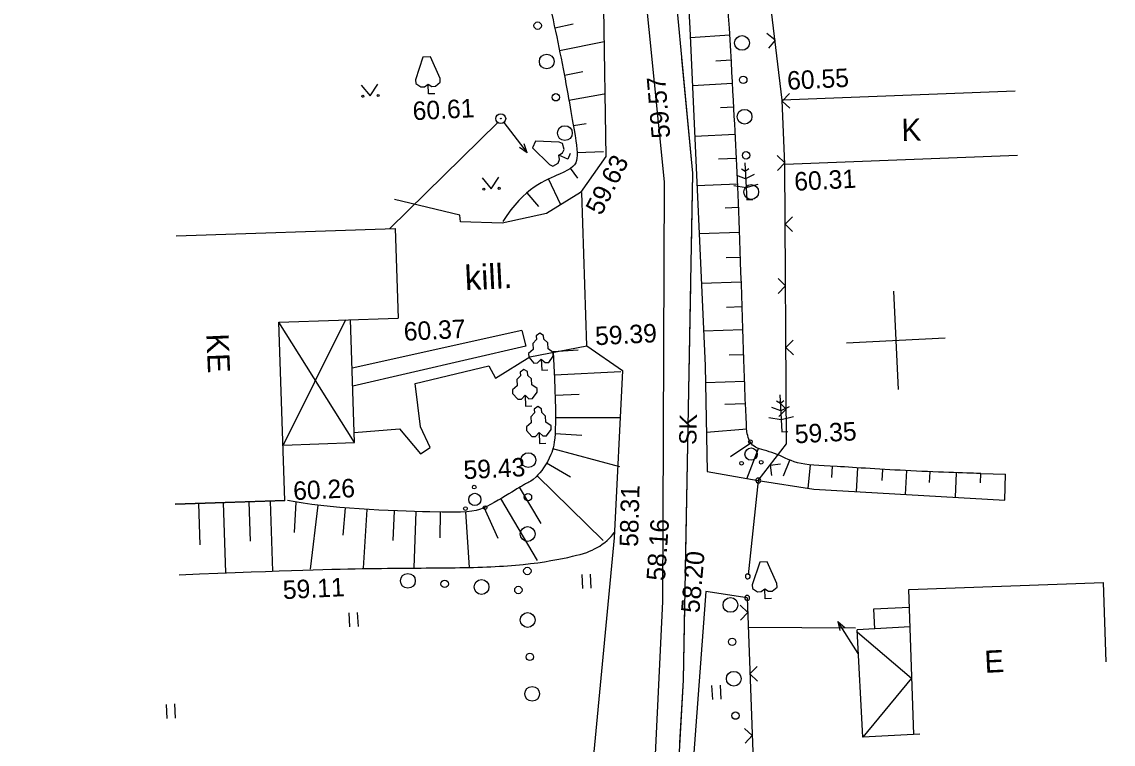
# Model space of a CAD drawing. Extents: x 15024 to 646000, y 15553 to 6459000.
# Drawn here: x 641253.84 to 641298.13, y 6454889.88 to 6454919.2 of the extents above; entities that cross this region are included whole.
import ezdxf

# ---------------------------------------------------------------- set-up
doc = ezdxf.new("R2010")
doc.units = 0
for name, color, linetype in [('28', 7, 'Continuous'), ('AIAD', 7, 'Continuous'), ('ASFBET', 7, 'Continuous'), ('BASSEIN', 7, 'Continuous'), ('Default', 7, 'Continuous'), ('HALJASTUS', 7, 'Continuous'), ('HOONED', 7, 'Continuous'), ('JARSAK', 7, 'Continuous'), ('KANAL', 7, 'Continuous'), ('KOLVPIIR', 7, 'Continuous'), ('KORGUSED', 7, 'Continuous'), ('MAPGRID', 7, 'Continuous'), ('MPKAABEL', 7, 'Continuous'), ('PINNAD', 7, 'Continuous'), ('POSTID', 7, 'Continuous'), ('PUUD', 7, 'Continuous'), ('VALLID', 7, 'Continuous'), ('VESI', 7, 'Continuous'), ('ZZYYTRASSID', 7, 'Continuous')]:
    doc.layers.add(name, color=color, linetype=linetype)

# ---------------------------------------------------------------- blocks, each defined once
blk = doc.blocks.new('POINT_DISPLAY')
at = {"layer": 'Default'}
blk.add_line((0, 0), (0, 0), dxfattribs=at)
blk = doc.blocks.new('CROSS01')
at = {"layer": 'Default'}
for p, q in [((0, 400), (0, -400)), ((-400, 0), (400, 0))]:
    blk.add_line(p, q, dxfattribs=at)
blk = doc.blocks.new('PL')
at = {"layer": 'PUUD'}
blk.add_lwpolyline([(0, 90), (30, 60), (60, 60), (100, 110), (100, 140), (60, 170), (60, 220), (30, 250), (30, 280), (0, 300), (-30, 280), (-30, 250), (-60, 220), (-60, 170), (-100, 140), (-100, 110), (-60, 60), (-30, 60), (0, 90), (0, 0), (50, 0)], dxfattribs=at)
blk = doc.blocks.new('PM_1')
at = {"layer": 'Default'}
for p, q in [((0, 300), (0, 0)), ((0, 170), (-70, 200)), ((0, 230), (-30, 250)), ((30, 250), (0, 230)), ((70, 200), (0, 170)), ((-100, 120), (0, 100)), ((0, 100), (100, 120)), ((0, 0), (50, 0))]:
    blk.add_line(p, q, dxfattribs=at)
blk = doc.blocks.new('PI')
at = {"layer": 'Default'}
for p, q in [((-30, 300), (-100, 120)), ((30, 300), (-30, 300)), ((100, 120), (30, 300)), ((-100, 120), (-100, 90)), ((-100, 90), (-60, 60)), ((60, 60), (100, 90)), ((100, 90), (100, 120)), ((-60, 60), (-30, 60)), ((-30, 60), (0, 80)), ((0, 0), (0, 80)), ((0, 80), (30, 60)), ((50, 0), (0, 0)), ((30, 60), (60, 60))]:
    blk.add_line(p, q, dxfattribs=at)
blk = doc.blocks.new('SIDE')
at = {"layer": 'Default'}
for start, end in [(0, 180), (180, 0)]:
    blk.add_arc((0, 0), 12.5, start, end, dxfattribs=at)
blk = doc.blocks.new('PSA')
at = {"layer": 'Default'}
for centre, radius in [((0, 100), 15), ((0, 0), 50), ((-80, -70), 15), ((80, -70), 15)]:
    blk.add_circle(centre, radius, dxfattribs=at)
blk = doc.blocks.new('HEIN_1')
at = {"layer": 'Default'}
for p, q in [((-23.4, 38), (-23.4, -38.1)), ((22.1, 38), (22.1, -38.1))]:
    blk.add_line(p, q, dxfattribs=at)
blk = doc.blocks.new('MURU_1')
at = {"layer": 'Default'}
for p, q in [((-46.3, 60.7), (0, 0)), ((0, 0), (44.6, 60.7))]:
    blk.add_line(p, q, dxfattribs=at)
for centre in [(-40.1, 0), (42.8, 0)]:
    blk.add_circle(centre, 5.5, dxfattribs=at)
blk = doc.blocks.new('LAT3')
at = {"layer": 'Default'}
for radius in [25, 1.67]:
    blk.add_circle((0, 0), radius, dxfattribs=at)
blk = doc.blocks.new('NOOLM')
at = {"layer": 'Default'}
for p, q in [((25, 0), (218.4, 0)), ((218.4, 0), (173.3, 15)), ((218.4, 0), (173.3, -14.8))]:
    blk.add_line(p, q, dxfattribs=at)
blk = doc.blocks.new('_U59')
at = {"layer": 'KANAL'}
for p, q in [((-327.2, 11938.3), (-347.6, 12405.1)), ((-348.2, 11634.5), (-327.2, 11938.3)), ((-392.9, 10986), (-358.5, 11484.8)), ((-437.6, 10337.5), (-403.2, 10836.4)), ((-468.9, 9884.1), (-448, 10187.9)), ((-495.7, 9631.9), (-468.9, 9884.1))]:
    blk.add_line(p, q, dxfattribs=at)
at = {"layer": 'ZZYYTRASSID'}
blk.add_lwpolyline([(0, 0), (-456.4, 643.9), (-482.2, 1247.8), (-618.5, 5323.6), (-630, 6537.1), (-606.9, 8584.1), (-468.9, 9884.1), (-327.2, 11938.3), (-402.8, 13671.2), (-509.3, 15355.4), (-442.7, 16067.7), (268, 20764.4), (264.6, 23398.3), (480.8, 26486.4), (672.5, 28756.3)], dxfattribs=at)
at = {"layer": 'KANAL'}
blk.add_text('SK', height=70, rotation=86.0551, dxfattribs=at).set_placement((-368.2, 10835.6))

msp = doc.modelspace()

# ---------------------------------------------------------------- linework, layer by layer
at = {"layer": 'AIAD'}
for p, q in [((641284.403, 6454918.465), (641284.07, 6454918.726)), ((641284.403, 6454918.465), (641284.141, 6454918.131)), ((641284.699, 6454915.982), (641284.987, 6454916.293)), ((641284.699, 6454915.982), (641285.01, 6454915.694)), ((641284.795, 6454913.484), (641284.484, 6454913.772)), ((641284.795, 6454913.484), (641284.507, 6454913.173)), ((641284.813, 6454910.984), (641285.111, 6454911.286)), ((641284.813, 6454910.984), (641285.114, 6454910.686)), ((641284.829, 6454908.484), (641284.527, 6454908.782)), ((641284.829, 6454908.484), (641284.531, 6454908.182)), ((641284.844, 6454905.984), (641285.142, 6454906.286)), ((641284.844, 6454905.984), (641285.146, 6454905.686)), ((641284.86, 6454903.484), (641284.558, 6454903.782)), ((641284.86, 6454903.484), (641284.562, 6454903.183)), ((641284.205, 6454901.211), (641284.626, 6454901.265)), ((641284.205, 6454901.211), (641284.259, 6454900.79)), ((641283.295, 6454895.23), (641282.984, 6454895.519)), ((641283.295, 6454895.23), (641283.006, 6454894.919)), ((641283.386, 6454892.732), (641283.675, 6454893.042)), ((641283.386, 6454892.732), (641283.697, 6454892.443)), ((641283.477, 6454890.233), (641283.167, 6454890.522)), ((641283.477, 6454890.233), (641283.189, 6454889.923))]:
    msp.add_line(p, q, dxfattribs=at)
for points in [[(641283.722, 6454900.586), (641284.869, 6454902.069), (641284.797, 6454913.416), (641284.697, 6454916.027), (641283.382, 6454926.94), (641281.904, 6454939.593), (641284.277, 6454940.295)], [(641283.273, 6454895.821), (641283.797, 6454881.479), (641284.443, 6454852.953), (641298.126, 6454855.701)]]:
    msp.add_lwpolyline(points, dxfattribs=at)
at = {"layer": 'ASFBET'}
for p, q in [((641276.769, 6454906.058), (641276.563, 6454912.279)), ((641274.122, 6454906.674), (641267.238, 6454905.148))]:
    msp.add_line(p, q, dxfattribs=at)
for points in [[(641274.143, 6454945.754), (641276.376, 6454931.944), (641277.445, 6454919.751), (641277.536, 6454913.734), (641276.512, 6454912.272), (641275.127, 6454911.417), (641273.326, 6454911.031), (641271.632, 6454911.086), (641271.614, 6454911.36), (641268.963, 6454911.995)], [(641284.277, 6454940.295), (641281.498, 6454940.493), (641278.955, 6454939.835), (641279.773, 6454932.514), (641280.871, 6454920.39), (641280.944, 6454918.944), (641281.564, 6454905.236), (641281.649, 6454900.957), (641283.722, 6454900.586)], [(641274.122, 6454906.674), (641274.291, 6454906.034), (641267.267, 6454904.42)], [(641267.327, 6454902.538), (641269.163, 6454902.682), (641270.01, 6454901.673), (641270.413, 6454901.927), (641270.012, 6454902.762), (641269.8, 6454904.528), (641272.793, 6454905.243), (641273.06, 6454904.741), (641274.449, 6454905.605), (641276.769, 6454906.058), (641278.216, 6454905.051), (641277.873, 6454898.263), (641276.824, 6454887.144), (641272.479, 6454886.158), (641265.425, 6454883.739)], [(641283.722, 6454900.586), (641285.972, 6454900.23), (641293.735, 6454899.793)], [(641283.273, 6454895.821), (641281.595, 6454896.082), (641280.385, 6454879.9), (641280.517, 6454870.293), (641280.979, 6454860.789)]]:
    msp.add_lwpolyline(points, dxfattribs=at)
at = {"layer": 'BASSEIN'}
for p, q in [((641294.147, 6454916.391), (641284.697, 6454916.027)), ((641294.247, 6454913.78), (641284.797, 6454913.416))]:
    msp.add_line(p, q, dxfattribs=at)
at = {"layer": 'DEFPOINTS'}
for p, q in [((641274.122, 6454906.674), (641274.122, 6454906.674)), ((641274.291, 6454906.034), (641274.291, 6454906.034)), ((641267.267, 6454904.42), (641267.267, 6454904.42)), ((641288.396, 6454895.357), (641288.396, 6454895.357))]:
    msp.add_line(p, q, dxfattribs=at)
at = {"layer": 'HALJASTUS'}
msp.add_line((641287.667, 6454894.597), (641283.317, 6454894.625), dxfattribs=at)
at = {"layer": 'HOONED'}
for p, q in [((641260.094, 6454910.519), (641268.985, 6454910.82)), ((641268.985, 6454910.82), (641269.108, 6454907.181)), ((641264.271, 6454907.017), (641269.108, 6454907.181)), ((641266.967, 6454907.108), (641264.44, 6454902.025)), ((641267.341, 6454902.123), (641267.171, 6454907.115)), ((641264.516, 6454899.771), (641264.271, 6454907.017)), ((641267.341, 6454902.123), (641264.271, 6454907.017)), ((641264.44, 6454902.025), (641267.341, 6454902.123)), ((641260.063, 6454899.62), (641264.516, 6454899.771)), ((641289.836, 6454896.167), (641297.727, 6454896.439)), ((641290.039, 6454890.274), (641289.836, 6454896.167)), ((641297.838, 6454893.224), (641297.727, 6454896.439)), ((641289.861, 6454895.434), (641288.396, 6454895.357)), ((641288.396, 6454895.357), (641288.437, 6454894.566)), ((641289.889, 6454894.641), (641287.742, 6454894.529)), ((641287.969, 6454890.166), (641287.742, 6454894.529)), ((641290.275, 6454890.286), (641287.969, 6454890.166))]:
    msp.add_line(p, q, dxfattribs=at)
msp.add_lwpolyline([(641287.747, 6454894.43), (641289.945, 6454892.568), (641287.969, 6454890.166)], dxfattribs=at)
at = {"layer": 'JARSAK'}
msp.add_line((641264.517, 6454899.769), (641260.063, 6454899.62), dxfattribs=at)
at = {"layer": 'KOLVPIIR'}
msp.add_line((641283.722, 6454900.586), (641283.319, 6454896.758), dxfattribs=at)
at = {"layer": 'MPKAABEL'}
msp.add_line((641273.152, 6454915.114), (641268.772, 6454910.813), dxfattribs=at)
at = {"layer": 'PUUD'}
for centre, radius in [((641274.77, 6454919.048), 0.15), ((641283.063, 6454918.348), 0.3), ((641275.138, 6454917.594), 0.3), ((641283.114, 6454916.849), 0.15), ((641275.506, 6454916.14), 0.15), ((641283.166, 6454915.35), 0.3), ((641275.874, 6454914.686), 0.3), ((641283.228, 6454913.784), 0.15), ((641283.436, 6454912.298), 0.3), ((641274.389, 6454901.412), 0.3), ((641274.376, 6454899.912), 0.15), ((641274.363, 6454898.412), 0.3), ((641274.35, 6454896.912), 0.15), ((641269.502, 6454896.512), 0.3), ((641270.997, 6454896.388), 0.15), ((641272.492, 6454896.264), 0.3), ((641273.987, 6454896.14), 0.15), ((641282.595, 6454895.536), 0.3), ((641274.363, 6454894.921), 0.3), ((641282.663, 6454894.038), 0.15), ((641274.454, 6454893.424), 0.15), ((641282.73, 6454892.539), 0.3), ((641274.546, 6454891.926), 0.3), ((641282.798, 6454891.041), 0.15)]:
    msp.add_circle(centre, radius, dxfattribs=at)
at = {"layer": 'VALLID'}
for p, q in [((641276.205, 6454919.111), (641275.466, 6454918.95)), ((641280.959, 6454918.572), (641282.567, 6454918.669)), ((641277.468, 6454918.39), (641275.66, 6454918.026)), ((641282.002, 6454917.625), (641282.626, 6454917.661)), ((641276.608, 6454917.173), (641275.853, 6454917.031)), ((641281.048, 6454916.62), (641282.679, 6454916.709)), ((641277.467, 6454916.261), (641276.039, 6454916.008)), ((641282.193, 6454915.722), (641282.73, 6454915.75)), ((641276.732, 6454915.068), (641276.219, 6454914.979)), ((641281.142, 6454914.562), (641282.789, 6454914.646)), ((641277.436, 6454913.921), (641276.375, 6454913.884)), ((641282.108, 6454913.641), (641282.837, 6454913.675)), ((641276.395, 6454912.855), (641276.108, 6454913.259)), ((641275.71, 6454911.781), (641275.215, 6454912.829)), ((641281.233, 6454912.558), (641282.883, 6454912.628)), ((641274.816, 6454911.706), (641274.338, 6454912.268)), ((641282.379, 6454911.655), (641282.922, 6454911.676)), ((641281.322, 6454910.606), (641282.96, 6454910.667)), ((641282.423, 6454909.636), (641282.997, 6454909.657)), ((641281.413, 6454908.59), (641283.033, 6454908.647)), ((641282.43, 6454907.625), (641283.068, 6454907.647)), ((641281.499, 6454906.658), (641283.1, 6454906.713)), ((641276.409, 6454905.871), (641275.396, 6454905.812)), ((641282.548, 6454905.683), (641283.135, 6454905.703)), ((641278.143, 6454904.991), (641275.447, 6454904.862)), ((641281.576, 6454904.563), (641283.173, 6454904.619)), ((641276.461, 6454904.074), (641275.481, 6454904.042)), ((641282.364, 6454903.679), (641283.205, 6454903.71)), ((641278.121, 6454903.126), (641275.496, 6454903.134)), ((641281.616, 6454902.55), (641283.253, 6454902.685)), ((641276.567, 6454902.412), (641275.477, 6454902.485)), ((641278.098, 6454901.136), (641275.386, 6454901.87)), ((641282.6, 6454901.553), (641283.417, 6454902.114)), ((641283.26, 6454900.659), (641283.726, 6454901.883)), ((641284.753, 6454900.777), (641285.007, 6454901.409)), ((641276.105, 6454900.72), (641275.134, 6454901.287)), ((641285.745, 6454900.263), (641285.839, 6454901.222)), ((641286.706, 6454900.706), (641286.733, 6454901.161)), ((641287.707, 6454900.133), (641287.767, 6454901.098)), ((641288.75, 6454900.58), (641288.777, 6454901.037)), ((641289.7, 6454900.019), (641289.748, 6454900.985)), ((641290.678, 6454900.507), (641290.696, 6454900.941)), ((641291.728, 6454899.904), (641291.762, 6454900.9)), ((641277.431, 6454898.151), (641274.745, 6454900.773)), ((641292.741, 6454900.497), (641292.751, 6454900.87)), ((641293.735, 6454899.79), (641293.758, 6454900.845)), ((641274.906, 6454898.844), (641274.037, 6454900.31)), ((641261.075, 6454897.978), (641261.018, 6454899.652)), ((641262.113, 6454896.839), (641262.018, 6454899.686)), ((641263.111, 6454898.123), (641263.058, 6454899.72)), ((641264.017, 6454896.908), (641263.922, 6454899.749)), ((641264.904, 6454898.474), (641264.974, 6454899.707)), ((641265.554, 6454896.988), (641265.857, 6454899.583)), ((641274.77, 6454897.332), (641273.276, 6454899.848)), ((641266.877, 6454898.363), (641266.966, 6454899.475)), ((641267.707, 6454897.028), (641267.851, 6454899.414)), ((641268.909, 6454898.153), (641268.96, 6454899.357)), ((641269.764, 6454897.037), (641269.834, 6454899.326)), ((641270.811, 6454898.255), (641270.829, 6454899.301)), ((641272.01, 6454897.054), (641271.858, 6454899.311)), ((641273.168, 6454898.23), (641272.603, 6454899.487))]:
    msp.add_line(p, q, dxfattribs=at)
msp.add_lwpolyline([(641292.751, 6454900.87), (641293.758, 6454900.845)], dxfattribs=at)
for points in [[(641263.715, 6454946.146), (641269.413, 6454945.733), (641270.149, 6454945.464), (641270.512, 6454945.063), (641270.664, 6454944.307), (641271.034, 6454940.739), (641271.157, 6454938.302), (641272.376, 6454931.467), (641274.848, 6454921.655), (641275.671, 6454918.147), (641276.262, 6454914.717), (641276.474, 6454913.545), (641276.039, 6454913.103), (641274.207, 6454912.477), (641273.363, 6454911.099)], [(641292.751, 6454900.87), (641292.41, 6454900.879), (641289.793, 6454900.96), (641286.627, 6454901.182), (641285.218, 6454901.226), (641284.392, 6454901.756), (641283.512, 6454901.865), (641283.257, 6454902.386), (641283.224, 6454903.033), (641282.917, 6454912.165), (641282.765, 6454915.172), (641282.316, 6454923.328), (641281.539, 6454931.256), (641280.331, 6454940.154)], [(641275.396, 6454905.812), (641275.583, 6454902.613), (641275.379, 6454901.518), (641274.646, 6454900.613), (641274.308, 6454900.466), (641274.308, 6454900.466), (641273.887, 6454900.228), (641272.462, 6454899.332), (641271.601, 6454899.245), (641266.185, 6454899.449), (641264.616, 6454899.774)], [(641260.222, 6454896.762), (641264.754, 6454896.947), (641268.253, 6454897.037), (641271.497, 6454897.027), (641274.303, 6454897.125), (641276.402, 6454897.534), (641277.167, 6454897.79), (641277.749, 6454898.253), (641277.868, 6454898.476)]]:
    msp.add_open_spline(points, degree=3, dxfattribs=at)
at = {"layer": 'VESI'}
msp.add_lwpolyline([(641253.836, 6454853.29), (641280.092, 6454855.044), (641279.066, 6454879.316), (641279.853, 6454895.679), (641279.921, 6454912.708), (641276.423, 6454947.403), (641279.36, 6454978.664), (641281.642, 6455001.728)], dxfattribs=at)

# ---------------------------------------------------------------- block references
at = {"layer": '28', "xscale": 0.009999999999999995, "yscale": 0.01, "rotation": 2.8845967091748927}
msp.add_blockref('POINT_DISPLAY', (641284.873, 6454902.075), dxfattribs=at)
at = {"layer": 'AIAD', "xscale": 0.00801014790750191, "yscale": 0.008010147907501913, "rotation": 2.8845967091748923}
for p in [(641283.722, 6454900.586), (641283.298, 6454896.692), (641283.273, 6454895.821)]:
    msp.add_blockref('SIDE', p, dxfattribs=at)
at = {"layer": 'BASSEIN', "xscale": 0.009999999999999995, "yscale": 0.01, "rotation": 2.8845967091748927}
for p in [(641284.697, 6454916.027), (641284.797, 6454913.416)]:
    msp.add_blockref('POINT_DISPLAY', p, dxfattribs=at)
at = {"layer": 'HALJASTUS', "xscale": 0.007499999999999997, "yscale": 0.007499999999999999, "rotation": 2.8845967091748927}
for name, p in [('MURU_1', (641267.974, 6454916.195)), ('MURU_1', (641272.884, 6454912.429)), ('HEIN_1', (641276.746, 6454896.495)), ('HEIN_1', (641267.299, 6454894.934)), ('HEIN_1', (641282.021, 6454891.988)), ('HEIN_1', (641259.882, 6454891.221))]:
    msp.add_blockref(name, p, dxfattribs=at)
at = {"layer": 'HOONED', "xscale": 0.009999999999999995, "yscale": 0.01, "rotation": 2.8845967091748927}
for p in [(641268.985, 6454910.82), (641269.108, 6454907.181), (641264.517, 6454899.769), (641289.836, 6454896.167), (641297.727, 6454896.439), (641287.742, 6454894.529), (641287.969, 6454890.166)]:
    msp.add_blockref('POINT_DISPLAY', p, dxfattribs=at)
at = {"layer": 'KANAL', "xscale": 0.009999999999999995, "yscale": 0.01, "rotation": 2.8845967091748927}
msp.add_blockref('_U59', (641290.34, 6454793.996), dxfattribs=at)
at = {"layer": 'MAPGRID', "xscale": 0.0049999999999999975, "yscale": 0.005, "rotation": 2.8845967091748927}
msp.add_blockref('CROSS01', (641289.306, 6454906.273), dxfattribs=at)
at = {"layer": 'POSTID'}
for name, p, xscale, yscale, rotation in [('LAT3', (641273.273, 6454915.273), 0.007999999999999998, 0.008, 2.8845967091748923), ('NOOLM', (641273.273, 6454915.273), 0.008, 0.007999999999999998, -52.21445414545971), ('NOOLM', (641287.889, 6454893.391), 0.007999999999999997, 0.008, 122.67459256060313)]:
    msp.add_blockref(name, p, dxfattribs=dict(at, xscale=xscale, yscale=yscale, rotation=rotation))
at = {"layer": 'PUUD'}
for name, p, xscale, yscale, rotation in [('PI', (641270.341, 6454916.274), 0.0049999999999999975, 0.005, 2.8845967091748927), ('POINT_DISPLAY', (641270.341, 6454916.274), 0.009999999999999995, 0.01, 2.8845967091748927), ('PI', (641275.994, 6454913.627), 0.004999999999999999, 0.004999999999999998, 66.45571762208169), ('POINT_DISPLAY', (641275.994, 6454913.627), 0.009999999999999995, 0.01, 2.8845967091748927), ('PM_1', (641283.254, 6454911.984), 0.0049999999999999975, 0.005, 2.8845967091748927), ('PL', (641274.934, 6454905.063), 0.0049999999999999975, 0.005, 2.8845967091748927), ('PL', (641274.282, 6454903.598), 0.0049999999999999975, 0.005, 2.8845967091748927), ('POINT_DISPLAY', (641274.934, 6454905.063), 0.009999999999999995, 0.01, 2.8845967091748927), ('PM_1', (641284.678, 6454902.565), 0.0049999999999999975, 0.005, 2.8845967091748927), ('PL', (641274.848, 6454902.086), 0.0049999999999999975, 0.005, 2.8845967091748927), ('POINT_DISPLAY', (641274.282, 6454903.598), 0.009999999999999995, 0.01, 2.8845967091748927), ('PSA', (641283.429, 6454901.656), 0.0049999999999999975, 0.005, 2.8845967091748927), ('POINT_DISPLAY', (641284.678, 6454902.565), 0.009999999999999995, 0.01, 2.8845967091748927), ('POINT_DISPLAY', (641274.848, 6454902.086), 0.009999999999999995, 0.01, 2.8845967091748927), ('PSA', (641272.22, 6454899.817), 0.0049999999999999975, 0.005, 2.8845967091748927), ('PI', (641284.009, 6454895.783), 0.0049999999999999975, 0.005, 2.8845967091748927), ('POINT_DISPLAY', (641284.009, 6454895.783), 0.009999999999999995, 0.01, 2.8845967091748927)]:
    msp.add_blockref(name, p, dxfattribs=dict(at, xscale=xscale, yscale=yscale, rotation=rotation))

# ---------------------------------------------------------------- texts
at = {"layer": 'HOONED'}
for s, rotation, p in [('K', 1.1845, (641289.542, 6454914.366)), ('KE', 272.4662, (641261.323, 6454906.532)), ('E', 2.8846, (641292.922, 6454892.775))]:
    msp.add_text(s, height=0.9, rotation=rotation, dxfattribs=at).set_placement(p)
at = {"layer": 'KORGUSED'}
for s, rotation, p in [('60.55', 2.8846, (641284.912, 6454916.441)), ('59.57', 94.8535, (641280.153, 6454914.506)), ('60.61', 2.8846, (641269.714, 6454915.208)), ('59.63', 63.0308, (641277.349, 6454911.308)), ('60.31', 2.8846, (641285.202, 6454912.345)), ('60.37', 2.8846, (641269.354, 6454906.253)), ('59.39', 2.8846, (641277.118, 6454906.075)), ('59.35', 2.8846, (641285.223, 6454902.092)), ('59.43', 2.8846, (641271.78, 6454900.637)), ('60.26', 2.8846, (641264.866, 6454899.787)), ('58.31', 88.5821, (641278.844, 6454897.884)), ('58.16', 86.0243, (641279.932, 6454896.498)), ('58.20', 84.9656, (641281.329, 6454895.183)), ('59.11', 2.8846, (641264.448, 6454895.767))]:
    msp.add_text(s, height=0.75, rotation=rotation, dxfattribs=at).set_placement(p)
at = {"layer": 'PINNAD'}
msp.add_text('kill.', height=1, rotation=2.8846, dxfattribs=at).set_placement((641271.834, 6454908.306))

doc.saveas('drawing.dxf')
